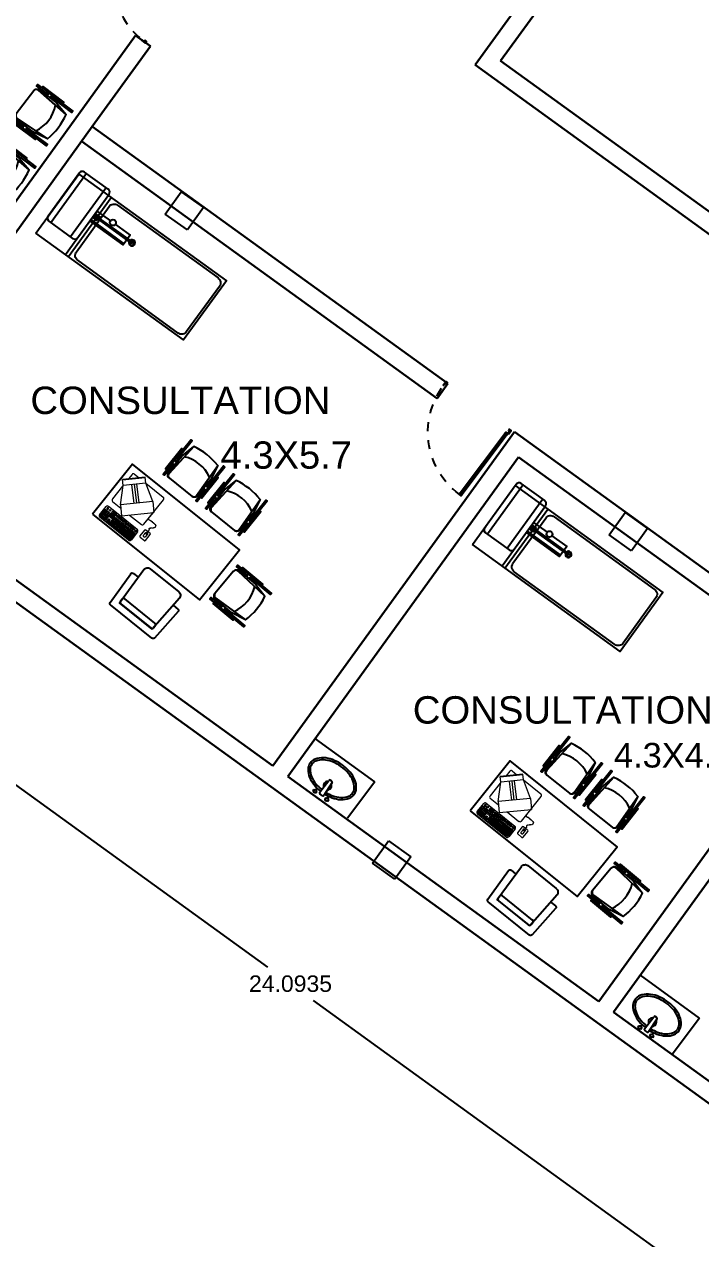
# Model space of a CAD drawing. Header units: metres. Extents: x 141303 to 146299, y 125960 to 127091.
# Drawn here: x 144845.45 to 144852.85, y 126079.54 to 126092.82 of the extents above; entities that cross this region are included whole.
import ezdxf

# ---------------------------------------------------------------- set-up
doc = ezdxf.new("R2010")
doc.units = ezdxf.units.M
doc.header["$MEASUREMENT"] = 0
doc.linetypes.add('C08_MUROS SERVICIOS$0$HIDDE100', pattern=[0.16, 0.1, -0.06])
for name, color, linetype in [('DIMENSION', 50, 'Continuous'), ('door', 12, 'Continuous'), ('FURNITURE', 6, 'Continuous')]:
    doc.layers.add(name, color=color, linetype=linetype)
for name, color, linetype, lineweight in [('LETTERING', 50, 'Continuous', 30), ('new column', 4, 'Continuous', 25), ('NVMI_WALL', 7, 'Continuous', 30)]:
    doc.layers.add(name, color=color, linetype=linetype, lineweight=lineweight)
doc.layers.get('0').off()
doc.styles.get("Standard").update_dxf_attribs({"font": 'arial.ttf'})
doc.dimstyles.get("Standard").update_dxf_attribs({"dimtxt": 0.18, "dimasz": 0.18, "dimexe": 0.18, "dimexo": 0.0625, "dimgap": 0.09, "dimtad": 0, "dimtih": 1, "dimtoh": 1, "dimdec": 4, "dimzin": 0, "dimdsep": 46, "dimtxsty": 'Standard', "dimcen": 0.09, "dimadec": 0, "dimazin": 0, "dimtfac": 1, "dimtdec": 4, "dimtofl": 0, "dimtmove": 0, "dimatfit": 3, "dimfxl": 1, "dimtolj": 1, "dimtzin": 0, "dimarcsym": 0})

# ---------------------------------------------------------------- blocks, each defined once
blk = doc.blocks.new('C08_MUROS SERVICIOS$0$DOOR 1.20')
at = {"linetype": 'C08_MUROS SERVICIOS$0$HIDDE100'}
blk.add_lwpolyline([(187.586, 86.339, -0.424767), (188.786, 87.579)], format="xyb", dxfattribs=at)
at = {"linetype": 'ByBlock'}
blk.add_lwpolyline([(188.826, 86.379), (188.826, 87.579), (188.786, 87.579), (188.786, 86.379), (188.826, 86.379)], dxfattribs=at)
for points in [[(188.826, 87.559), (188.786, 87.559), (188.786, 87.579), (188.826, 87.579)], [(188.821, 87.41), (188.791, 87.41), (188.791, 87.419), (188.821, 87.419)], [(188.796, 87.419), (188.816, 87.419), (188.816, 87.41), (188.796, 87.41)], [(188.791, 86.999), (188.821, 86.999), (188.821, 86.919), (188.791, 86.919)], [(188.821, 86.469), (188.791, 86.469), (188.791, 86.479), (188.821, 86.479)], [(188.796, 86.479), (188.816, 86.479), (188.816, 86.469), (188.796, 86.469)], [(188.826, 86.379), (188.786, 86.379), (188.786, 86.399), (188.826, 86.399)]]:
    blk.add_lwpolyline(points, close=True)
blk.add_lwpolyline([(188.821, 86.399), (188.821, 87.559), (188.791, 87.559), (188.791, 86.399)], close=True, dxfattribs=at)
for points in [[(187.576, 86.379), (187.576, 86.309), (187.606, 86.309), (187.606, 86.339), (187.586, 86.339), (187.586, 86.379), (187.576, 86.379)], [(188.836, 86.379), (188.836, 86.309), (188.806, 86.309), (188.806, 86.339), (188.826, 86.339), (188.826, 86.379), (188.836, 86.379)]]:
    blk.add_lwpolyline(points)
blk = doc.blocks.new('LAVAMANOS A-03')
at = {"layer": 'FURNITURE'}
for p, q in [((-0.092, -0.109), (-0.116, -0.109)), ((-0.085, -0.102), (-0.085, -0.078)), ((-0.085, -0.14), (-0.085, -0.116)), ((-0.054, -0.109), (-0.078, -0.109)), ((-0.023, -0.306), (-0.03, -0.127)), ((-0.018, -0.115), (0.018, -0.115)), ((0.03, -0.127), (0.023, -0.306)), ((0.052, -0.109), (0.076, -0.109)), ((0.083, -0.102), (0.083, -0.078)), ((0.083, -0.14), (0.083, -0.116)), ((0.09, -0.109), (0.114, -0.109)), ((-0.011, -0.318), (0.011, -0.318))]:
    blk.add_line(p, q, dxfattribs=at)
for centre in [(-0.085, -0.109), (0.083, -0.109)]:
    blk.add_circle(centre, 0.0192, dxfattribs=at)
for centre, radius, start, end in [((-0.018, -0.127), 0.012, 90, 180), ((0.018, -0.127), 0.012, 360, 90), ((-0.185, -0.345), 0.129, 146.6703, 180), ((-0.095, -0.404), 0.237, 122.2055, 146.6703), ((-0.095, -0.404), 0.213, 122.2055, 146.6703), ((-0.036, -0.498), 0.348, 104.6225, 122.2055), ((-0.036, -0.498), 0.324, 104.6225, 122.2055), ((0.003, -0.647), 0.502, 93.6665, 104.6225), ((0.003, -0.647), 0.478, 93.7445, 104.6225), ((0, -0.246), 0.048, 124.3259, 240.8236), ((0, -0.246), 0.048, 300.0921, 55.6741), ((0.003, -0.647), 0.478, 75.3775, 86.9266), ((0.003, -0.647), 0.502, 75.3775, 86.9724), ((0.042, -0.498), 0.324, 57.7945, 75.3775), ((0.042, -0.498), 0.348, 57.7945, 75.3775), ((0.101, -0.404), 0.213, 33.3297, 57.7945), ((0.101, -0.404), 0.237, 33.3297, 57.7945), ((0.191, -0.345), 0.129, 0, 33.3297), ((-0.185, -0.345), 0.129, 180, 213.3297), ((-0.095, -0.286), 0.237, 213.3297, 237.7945), ((-0.185, -0.345), 0.105, 146.6703, 180), ((-0.185, -0.345), 0.105, 180, 213.3297), ((-0.095, -0.286), 0.213, 213.3297, 237.7945), ((-0.011, -0.306), 0.012, 180, 270), ((0.011, -0.306), 0.012, 270, 0), ((0.101, -0.286), 0.213, 302.2055, 326.6703), ((0.101, -0.286), 0.237, 302.2055, 326.6703), ((0.191, -0.345), 0.105, 360, 33.3297), ((0.191, -0.345), 0.105, 326.6703, 0), ((0.191, -0.345), 0.129, 326.6703, 360), ((-0.036, -0.192), 0.348, 237.7945, 255.3775), ((-0.036, -0.192), 0.324, 237.7945, 255.3775), ((0.003, -0.043), 0.502, 255.3775, 270), ((0.003, -0.043), 0.478, 255.3775, 270), ((0.003, -0.043), 0.478, 270, 284.6225), ((0.003, -0.043), 0.502, 270, 284.6225), ((0.042, -0.192), 0.324, 284.6225, 302.2055), ((0.042, -0.192), 0.348, 284.6225, 302.2055)]:
    blk.add_arc(centre, radius, start, end, dxfattribs=at)
blk = doc.blocks.new('Escrit-Médico')
blk.add_lwpolyline([(203.56, 159.232), (202.06, 159.232), (202.06, 159.932), (203.56, 159.932)], close=True)
for points in [[(202.263, 158.659), (202.723, 158.659), (202.743, 159.109, 0.414214), (202.693, 159.159), (202.293, 159.159, 0.414214), (202.243, 159.109)], [(202.28, 158.728), (202.703, 158.728, -0.414214), (202.723, 158.708), (202.723, 158.679, -0.414214), (202.703, 158.659), (202.28, 158.659, -0.414214), (202.26, 158.679), (202.26, 158.708, -0.414214)]]:
    blk.add_lwpolyline(points, format="xyb", close=True)
blk.add_lwpolyline([(202.243, 159.005), (202.182, 159.005, 0.429831), (202.162, 158.984), (202.182, 158.598, 0.398767), (202.202, 158.579), (202.784, 158.579, 0.398767), (202.804, 158.598), (202.825, 158.984, 0.429831), (202.805, 159.005), (202.743, 159.005)], format="xyb")
blk = doc.blocks.new('iiijmjk')
at = {"layer": 'FURNITURE', "linetype": 'ByBlock'}
blk.add_line((110.967, -216.678), (111.144, -216.504), dxfattribs=at)
at = {"layer": 'FURNITURE', "lineweight": 5}
for p, q in [((111.189, -216.549), (111.012, -216.723)), ((111.013, -216.569), (111.013, -216.633)), ((111.032, -216.549), (111.098, -216.549)), ((111.189, -216.549), (111.144, -216.504)), ((111.376, -216.658), (111.189, -216.549)), ((111.19, -216.549), (111.435, -216.549)), ((111.455, -216.913), (111.455, -216.569)), ((111.012, -216.723), (110.967, -216.678)), ((111.23, -216.802), (111.081, -216.656)), ((111.249, -216.783), (111.1, -216.636)), ((111.269, -216.764), (111.12, -216.617)), ((111.376, -216.658), (111.123, -216.907)), ((111.376, -216.658), (111.461, -216.745)), ((111.123, -216.907), (111.012, -216.723)), ((111.013, -216.735), (111.013, -216.913)), ((111.207, -216.994), (111.461, -216.745)), ((111.455, -216.913), (111.455, -216.751)), ((111.032, -216.933), (111.148, -216.933)), ((111.032, -216.933), (111.148, -216.933)), ((111.123, -216.907), (111.207, -216.994)), ((111.269, -216.933), (111.435, -216.933)), ((111.501, -216.959), (111.501, -217.04)), ((111.57, -216.95), (111.511, -216.95)), ((111.526, -216.971), (111.526, -216.981)), ((111.549, -216.966), (111.531, -216.966)), ((111.538, -216.944), (111.538, -216.951)), ((111.538, -216.951), (111.54, -216.951)), ((111.54, -216.951), (111.54, -216.967)), ((111.54, -216.981), (111.54, -216.966)), ((111.554, -217.006), (111.554, -216.971)), ((111.58, -217.04), (111.58, -216.959)), ((111.011, -217.136), (111.011, -217.022)), ((111.03, -217.026), (111.03, -217.026)), ((111.03, -217.028), (111.03, -217.028)), ((111.031, -217.002), (111.165, -217.002)), ((111.037, -217.018), (111.037, -217.019)), ((111.037, -217.036), (111.037, -217.035)), ((111.039, -217.018), (111.039, -217.019)), ((111.039, -217.036), (111.039, -217.035)), ((111.047, -217.026), (111.047, -217.026)), ((111.047, -217.028), (111.047, -217.028)), ((111.165, -217.002), (111.433, -217.002)), ((111.165, -217.05), (111.165, -217.141)), ((111.165, -217.05), (111.441, -217.05)), ((111.169, -217.036), (111.169, -217.017)), ((111.169, -217.017), (111.243, -217.017)), ((111.169, -217.017), (111.169, -217.036)), ((111.243, -217.036), (111.169, -217.036)), ((111.172, -217.019), (111.186, -217.019)), ((111.172, -217.033), (111.172, -217.019)), ((111.186, -217.033), (111.172, -217.033)), ((111.186, -217.019), (111.186, -217.033)), ((111.189, -217.033), (111.189, -217.019)), ((111.189, -217.019), (111.204, -217.019)), ((111.204, -217.033), (111.189, -217.033)), ((111.204, -217.019), (111.204, -217.033)), ((111.208, -217.033), (111.208, -217.019)), ((111.208, -217.019), (111.222, -217.019)), ((111.222, -217.033), (111.208, -217.033)), ((111.222, -217.019), (111.222, -217.033)), ((111.226, -217.019), (111.241, -217.019)), ((111.226, -217.033), (111.226, -217.019)), ((111.241, -217.033), (111.226, -217.033)), ((111.241, -217.019), (111.241, -217.033)), ((111.243, -217.017), (111.243, -217.036)), ((111.441, -217.017), (111.441, -217.036)), ((111.441, -217.05), (111.441, -217.141)), ((111.453, -217.022), (111.453, -217.136)), ((111.511, -217.049), (111.57, -217.049)), ((111.554, -216.981), (111.526, -216.981)), ((111.536, -217.021), (111.539, -217.021)), ((111.433, -217.156), (111.031, -217.156)), ((111.441, -217.141), (111.165, -217.141))]:
    blk.add_line(p, q, dxfattribs=at)
for points in [[(111.455, -216.832), (111.456, -216.832), (111.456, -216.834), (111.459, -216.834), (111.459, -216.838), (111.462, -216.838), (111.462, -216.84), (111.463, -216.84), (111.463, -216.841), (111.463, -216.84), (111.48, -216.84), (111.48, -216.838), (111.482, -216.838), (111.482, -216.837), (111.483, -216.837), (111.483, -216.836), (111.485, -216.836), (111.485, -216.835), (111.511, -216.835), (111.511, -216.836), (111.529, -216.836), (111.529, -216.837), (111.539, -216.837), (111.539, -216.838), (111.555, -216.838), (111.555, -216.841), (111.555, -216.84), (111.562, -216.84), (111.562, -216.841), (111.564, -216.841), (111.564, -216.842), (111.566, -216.842), (111.566, -216.847), (111.567, -216.847), (111.567, -216.849), (111.568, -216.849), (111.568, -216.851), (111.569, -216.851), (111.569, -216.855), (111.57, -216.855), (111.57, -216.862), (111.571, -216.862), (111.571, -216.864), (111.57, -216.864), (111.57, -216.868), (111.569, -216.868), (111.569, -216.871), (111.568, -216.871), (111.568, -216.873), (111.567, -216.873), (111.567, -216.875), (111.563, -216.875), (111.563, -216.879), (111.562, -216.879), (111.562, -216.881), (111.561, -216.881), (111.561, -216.883), (111.559, -216.883), (111.559, -216.884), (111.557, -216.884), (111.557, -216.885), (111.555, -216.885), (111.555, -216.888), (111.554, -216.888), (111.554, -216.889), (111.55, -216.889), (111.55, -216.892), (111.548, -216.892), (111.548, -216.893), (111.546, -216.893), (111.546, -216.897), (111.544, -216.897), (111.544, -216.898), (111.542, -216.898), (111.542, -216.899), (111.541, -216.899), (111.541, -216.903), (111.538, -216.903), (111.538, -216.904), (111.537, -216.904), (111.537, -216.905), (111.536, -216.905), (111.536, -216.906), (111.535, -216.906), (111.535, -216.907), (111.534, -216.907), (111.534, -216.909), (111.533, -216.909), (111.533, -216.911), (111.532, -216.911), (111.532, -216.913), (111.531, -216.913), (111.531, -216.914), (111.53, -216.914), (111.53, -216.919), (111.531, -216.919), (111.531, -216.92), (111.532, -216.92), (111.532, -216.921), (111.534, -216.921), (111.534, -216.923), (111.535, -216.923), (111.535, -216.924), (111.536, -216.924), (111.536, -216.925), (111.537, -216.925), (111.537, -216.926), (111.538, -216.926), (111.538, -216.93), (111.539, -216.93), (111.539, -216.932), (111.541, -216.932), (111.541, -216.941), (111.539, -216.941), (111.539, -216.945), (111.538, -216.945), (111.538, -216.947), (111.537, -216.947)], [(111.022, -217.053), (111.037, -217.053), (111.037, -217.067), (111.022, -217.067), (111.022, -217.053), (111.022, -217.067)], [(111.022, -217.07), (111.037, -217.07), (111.037, -217.102), (111.022, -217.102), (111.022, -217.07), (111.022, -217.102)], [(111.022, -217.105), (111.037, -217.105), (111.037, -217.137), (111.022, -217.137), (111.022, -217.105), (111.022, -217.137)], [(111.041, -217.053), (111.055, -217.053), (111.055, -217.067), (111.041, -217.067), (111.041, -217.053), (111.041, -217.067)], [(111.041, -217.07), (111.055, -217.07), (111.055, -217.085), (111.041, -217.085), (111.041, -217.07), (111.041, -217.085)], [(111.041, -217.087), (111.055, -217.087), (111.055, -217.102), (111.041, -217.102), (111.041, -217.087), (111.041, -217.102)], [(111.041, -217.105), (111.055, -217.105), (111.055, -217.119), (111.041, -217.119), (111.041, -217.105), (111.041, -217.119)], [(111.059, -217.053), (111.074, -217.053), (111.074, -217.067), (111.059, -217.067), (111.059, -217.053), (111.059, -217.067)], [(111.059, -217.07), (111.074, -217.07), (111.074, -217.085), (111.059, -217.085), (111.059, -217.07), (111.059, -217.085)], [(111.059, -217.087), (111.074, -217.087), (111.074, -217.102), (111.059, -217.102), (111.059, -217.087), (111.059, -217.102)], [(111.059, -217.105), (111.074, -217.105), (111.074, -217.119), (111.059, -217.119), (111.059, -217.105), (111.059, -217.119)], [(111.078, -217.053), (111.092, -217.053), (111.092, -217.067), (111.078, -217.067), (111.078, -217.053), (111.078, -217.067)], [(111.078, -217.07), (111.092, -217.07), (111.092, -217.085), (111.078, -217.085), (111.078, -217.07), (111.078, -217.085)], [(111.078, -217.087), (111.092, -217.087), (111.092, -217.102), (111.078, -217.102), (111.078, -217.087), (111.078, -217.102)], [(111.078, -217.105), (111.092, -217.105), (111.092, -217.119), (111.078, -217.119), (111.078, -217.105), (111.078, -217.119)], [(111.103, -217.019), (111.117, -217.019), (111.117, -217.033), (111.103, -217.033), (111.103, -217.019), (111.103, -217.033)], [(111.103, -217.053), (111.117, -217.053), (111.117, -217.067), (111.103, -217.067), (111.103, -217.053), (111.103, -217.067)], [(111.103, -217.07), (111.117, -217.07), (111.117, -217.085), (111.103, -217.085), (111.103, -217.07), (111.103, -217.085)], [(111.121, -217.019), (111.135, -217.019), (111.135, -217.033), (111.121, -217.033), (111.121, -217.019), (111.121, -217.033)], [(111.121, -217.053), (111.135, -217.053), (111.135, -217.067), (111.121, -217.067), (111.121, -217.053), (111.121, -217.067)], [(111.121, -217.07), (111.135, -217.07), (111.135, -217.085), (111.121, -217.085), (111.121, -217.07), (111.121, -217.085)], [(111.121, -217.107), (111.135, -217.107), (111.135, -217.122), (111.121, -217.122), (111.121, -217.107), (111.121, -217.122)], [(111.139, -217.019), (111.154, -217.019), (111.154, -217.033), (111.139, -217.033), (111.139, -217.019), (111.139, -217.033)], [(111.139, -217.053), (111.154, -217.053), (111.154, -217.067), (111.139, -217.067), (111.139, -217.053), (111.139, -217.067)], [(111.139, -217.07), (111.154, -217.07), (111.154, -217.085), (111.139, -217.085), (111.139, -217.07), (111.139, -217.085)], [(111.167, -217.052), (111.2, -217.052), (111.2, -217.066), (111.167, -217.066), (111.167, -217.052), (111.167, -217.066)], [(111.167, -217.07), (111.189, -217.07), (111.189, -217.085), (111.182, -217.085), (111.182, -217.103), (111.167, -217.103), (111.167, -217.07), (111.167, -217.103)], [(111.167, -217.107), (111.211, -217.107), (111.211, -217.121), (111.167, -217.121), (111.167, -217.107), (111.167, -217.121)], [(111.178, -217.033), (111.172, -217.033), (111.172, -217.027)], [(111.186, -217.027), (111.186, -217.033), (111.18, -217.033)], [(111.185, -217.089), (111.2, -217.089), (111.2, -217.103), (111.185, -217.103), (111.185, -217.089), (111.185, -217.103)], [(111.196, -217.033), (111.189, -217.033), (111.189, -217.027)], [(111.193, -217.07), (111.207, -217.07), (111.207, -217.085), (111.193, -217.085), (111.193, -217.07), (111.193, -217.085)], [(111.204, -217.027), (111.204, -217.033), (111.197, -217.033)], [(111.204, -217.052), (111.218, -217.052), (111.218, -217.066), (111.204, -217.066), (111.204, -217.052), (111.204, -217.066)], [(111.204, -217.089), (111.218, -217.089), (111.218, -217.103), (111.204, -217.103), (111.204, -217.089), (111.204, -217.103)], [(111.211, -217.07), (111.225, -217.07), (111.225, -217.085), (111.211, -217.085), (111.211, -217.07), (111.211, -217.085)], [(111.215, -217.107), (111.229, -217.107), (111.229, -217.121), (111.215, -217.121), (111.215, -217.107), (111.215, -217.121)], [(111.222, -217.027), (111.222, -217.033), (111.216, -217.033)], [(111.222, -217.052), (111.237, -217.052), (111.237, -217.066), (111.222, -217.066), (111.222, -217.052), (111.222, -217.066)], [(111.222, -217.089), (111.237, -217.089), (111.237, -217.103), (111.222, -217.103), (111.222, -217.089), (111.222, -217.103)], [(111.229, -217.07), (111.244, -217.07), (111.244, -217.085), (111.229, -217.085), (111.229, -217.07), (111.229, -217.085)], [(111.233, -217.107), (111.248, -217.107), (111.248, -217.121), (111.233, -217.121), (111.233, -217.107), (111.233, -217.121)], [(111.241, -217.052), (111.255, -217.052), (111.255, -217.066), (111.241, -217.066), (111.241, -217.052), (111.241, -217.066)], [(111.241, -217.089), (111.255, -217.089), (111.255, -217.103), (111.241, -217.103), (111.241, -217.089), (111.241, -217.103)], [(111.248, -217.07), (111.262, -217.07), (111.262, -217.085), (111.248, -217.085), (111.248, -217.07), (111.248, -217.085)], [(111.25, -217.017), (111.323, -217.017), (111.323, -217.036), (111.25, -217.036), (111.25, -217.017), (111.25, -217.036)], [(111.252, -217.019), (111.266, -217.019), (111.266, -217.033), (111.252, -217.033), (111.252, -217.019), (111.252, -217.033)], [(111.252, -217.107), (111.266, -217.107), (111.266, -217.121), (111.252, -217.121), (111.252, -217.107), (111.252, -217.121)], [(111.259, -217.052), (111.273, -217.052), (111.273, -217.066), (111.259, -217.066), (111.259, -217.052), (111.259, -217.066)], [(111.259, -217.089), (111.273, -217.089), (111.273, -217.103), (111.259, -217.103), (111.259, -217.089), (111.259, -217.103)], [(111.266, -217.07), (111.281, -217.07), (111.281, -217.085), (111.266, -217.085), (111.266, -217.07), (111.266, -217.085)], [(111.27, -217.019), (111.285, -217.019), (111.285, -217.033), (111.27, -217.033), (111.27, -217.019), (111.27, -217.033)], [(111.27, -217.107), (111.285, -217.107), (111.285, -217.121), (111.27, -217.121), (111.27, -217.107), (111.27, -217.121)], [(111.277, -217.052), (111.292, -217.052), (111.292, -217.066), (111.277, -217.066), (111.277, -217.052), (111.277, -217.066)], [(111.277, -217.089), (111.292, -217.089), (111.292, -217.103), (111.277, -217.103), (111.277, -217.089), (111.277, -217.103)], [(111.285, -217.07), (111.299, -217.07), (111.299, -217.085), (111.285, -217.085), (111.285, -217.07), (111.285, -217.085)], [(111.289, -217.019), (111.303, -217.019), (111.303, -217.033), (111.289, -217.033), (111.289, -217.019), (111.289, -217.033)], [(111.289, -217.107), (111.303, -217.107), (111.303, -217.121), (111.289, -217.121), (111.289, -217.107), (111.289, -217.121)], [(111.296, -217.052), (111.31, -217.052), (111.31, -217.066), (111.296, -217.066), (111.296, -217.052), (111.296, -217.066)], [(111.296, -217.089), (111.31, -217.089), (111.31, -217.103), (111.296, -217.103), (111.296, -217.089), (111.296, -217.103)], [(111.303, -217.07), (111.317, -217.07), (111.317, -217.085), (111.303, -217.085), (111.303, -217.07), (111.303, -217.085)], [(111.307, -217.019), (111.321, -217.019), (111.321, -217.033), (111.307, -217.033), (111.307, -217.019), (111.307, -217.033)], [(111.307, -217.107), (111.321, -217.107), (111.321, -217.121), (111.307, -217.121), (111.307, -217.107), (111.307, -217.121)], [(111.314, -217.052), (111.329, -217.052), (111.329, -217.066), (111.314, -217.066), (111.314, -217.052), (111.314, -217.066)], [(111.314, -217.089), (111.329, -217.089), (111.329, -217.103), (111.314, -217.103), (111.314, -217.089), (111.314, -217.103)], [(111.321, -217.07), (111.336, -217.07), (111.336, -217.085), (111.321, -217.085), (111.321, -217.07), (111.321, -217.085)], [(111.325, -217.107), (111.34, -217.107), (111.34, -217.121), (111.325, -217.121), (111.325, -217.107), (111.325, -217.121)], [(111.331, -217.017), (111.404, -217.017), (111.404, -217.036), (111.331, -217.036), (111.331, -217.017), (111.331, -217.036)], [(111.332, -217.019), (111.347, -217.019), (111.347, -217.033), (111.332, -217.033), (111.332, -217.019), (111.332, -217.033)], [(111.332, -217.089), (111.347, -217.089), (111.347, -217.103), (111.332, -217.103), (111.332, -217.089), (111.332, -217.103)], [(111.332, -217.052), (111.347, -217.052), (111.347, -217.066), (111.332, -217.066), (111.332, -217.052), (111.332, -217.066)], [(111.34, -217.07), (111.354, -217.07), (111.354, -217.085), (111.34, -217.085), (111.34, -217.07), (111.34, -217.085)], [(111.344, -217.107), (111.358, -217.107), (111.358, -217.121), (111.344, -217.121), (111.344, -217.107), (111.344, -217.121)], [(111.351, -217.019), (111.365, -217.019), (111.365, -217.033), (111.351, -217.033), (111.351, -217.019), (111.351, -217.033)], [(111.351, -217.052), (111.365, -217.052), (111.365, -217.066), (111.351, -217.066), (111.351, -217.052), (111.351, -217.066)], [(111.351, -217.089), (111.365, -217.089), (111.365, -217.103), (111.351, -217.103), (111.351, -217.089), (111.351, -217.103)], [(111.358, -217.07), (111.372, -217.07), (111.372, -217.085), (111.358, -217.085), (111.358, -217.07), (111.358, -217.085)], [(111.362, -217.107), (111.376, -217.107), (111.376, -217.121), (111.362, -217.121), (111.362, -217.107), (111.362, -217.121)], [(111.369, -217.019), (111.384, -217.019), (111.384, -217.033), (111.369, -217.033), (111.369, -217.019), (111.369, -217.033)], [(111.369, -217.052), (111.384, -217.052), (111.384, -217.066), (111.369, -217.066), (111.369, -217.052), (111.369, -217.066)], [(111.369, -217.089), (111.384, -217.089), (111.384, -217.103), (111.369, -217.103), (111.369, -217.089), (111.369, -217.103)], [(111.376, -217.07), (111.391, -217.07), (111.391, -217.085), (111.376, -217.085), (111.376, -217.07), (111.376, -217.085)], [(111.38, -217.107), (111.395, -217.107), (111.395, -217.121), (111.38, -217.121), (111.38, -217.107), (111.38, -217.121)], [(111.388, -217.019), (111.402, -217.019), (111.402, -217.033), (111.388, -217.033), (111.388, -217.019), (111.388, -217.033)], [(111.388, -217.052), (111.402, -217.052), (111.402, -217.066), (111.388, -217.066), (111.388, -217.052), (111.388, -217.066)], [(111.388, -217.089), (111.402, -217.089), (111.402, -217.103), (111.388, -217.103), (111.388, -217.089), (111.388, -217.103)], [(111.395, -217.07), (111.409, -217.07), (111.409, -217.085), (111.395, -217.085), (111.395, -217.07), (111.395, -217.085)], [(111.399, -217.107), (111.413, -217.107), (111.413, -217.121), (111.399, -217.121), (111.399, -217.107), (111.399, -217.121)], [(111.406, -217.052), (111.42, -217.052), (111.42, -217.066), (111.406, -217.066), (111.406, -217.052), (111.406, -217.066)], [(111.406, -217.089), (111.42, -217.089), (111.42, -217.103), (111.406, -217.103), (111.406, -217.089), (111.406, -217.103)], [(111.413, -217.07), (111.439, -217.07), (111.439, -217.085), (111.413, -217.085), (111.413, -217.07), (111.413, -217.085)], [(111.417, -217.107), (111.439, -217.107), (111.439, -217.121), (111.417, -217.121), (111.417, -217.107), (111.417, -217.121)], [(111.422, -217.017), (111.441, -217.017), (111.441, -217.036), (111.422, -217.036), (111.422, -217.017), (111.422, -217.036)], [(111.424, -217.019), (111.439, -217.019), (111.439, -217.033), (111.424, -217.033), (111.424, -217.019), (111.424, -217.033)], [(111.424, -217.052), (111.439, -217.052), (111.439, -217.066), (111.424, -217.066), (111.424, -217.052), (111.424, -217.066)], [(111.424, -217.089), (111.439, -217.089), (111.439, -217.103), (111.424, -217.103), (111.424, -217.089), (111.424, -217.103)], [(111.041, -217.123), (111.055, -217.123), (111.055, -217.137), (111.041, -217.137), (111.041, -217.123), (111.041, -217.137)], [(111.059, -217.123), (111.092, -217.123), (111.092, -217.137), (111.059, -217.137), (111.059, -217.123), (111.059, -217.137)], [(111.103, -217.125), (111.117, -217.125), (111.117, -217.139), (111.103, -217.139), (111.103, -217.125), (111.103, -217.139)], [(111.121, -217.125), (111.135, -217.125), (111.135, -217.139), (111.121, -217.139), (111.121, -217.125), (111.121, -217.139)], [(111.139, -217.125), (111.154, -217.125), (111.154, -217.139), (111.139, -217.139), (111.139, -217.125), (111.139, -217.139)], [(111.167, -217.125), (111.189, -217.125), (111.189, -217.139), (111.167, -217.139), (111.167, -217.125), (111.167, -217.139)], [(111.193, -217.125), (111.214, -217.125), (111.214, -217.139), (111.193, -217.139), (111.193, -217.125), (111.193, -217.139)], [(111.218, -217.125), (111.24, -217.125), (111.24, -217.139), (111.218, -217.139), (111.218, -217.125), (111.218, -217.139)], [(111.244, -217.125), (111.265, -217.125), (111.265, -217.139), (111.244, -217.139), (111.244, -217.125), (111.244, -217.139)], [(111.269, -217.125), (111.362, -217.125), (111.362, -217.139), (111.269, -217.139), (111.269, -217.125), (111.269, -217.139)], [(111.366, -217.125), (111.388, -217.125), (111.388, -217.139), (111.366, -217.139), (111.366, -217.125), (111.366, -217.139)], [(111.392, -217.125), (111.413, -217.125), (111.413, -217.139), (111.392, -217.139), (111.392, -217.125), (111.392, -217.139)], [(111.417, -217.125), (111.439, -217.125), (111.439, -217.139), (111.417, -217.139), (111.417, -217.125), (111.417, -217.139)]]:
    blk.add_lwpolyline(points, dxfattribs=at)
for points in [[(111.02, -217.05), (111.095, -217.05), (111.095, -217.141), (111.02, -217.141)], [(111.099, -217.017), (111.099, -217.036), (111.157, -217.036), (111.157, -217.017)], [(111.157, -217.05), (111.099, -217.05), (111.099, -217.141), (111.157, -217.141)]]:
    blk.add_lwpolyline(points, close=True, dxfattribs=at)
for centre, radius in [((111.038, -217.027), 0.0049), ((111.07, -217.027), 0.00979), ((111.07, -217.027), 0.00751)]:
    blk.add_circle(centre, radius, dxfattribs=at)
for centre, radius, start, end in [((111.032, -216.569), 0.0196, 90, 180), ((111.435, -216.569), 0.0196, 0, 90), ((111.032, -216.913), 0.0196, 180, 270), ((111.435, -216.913), 0.0196, 270, 360), ((111.511, -216.959), 0.0098, 90, 180), ((111.531, -216.971), 0.00499, 90, 180), ((111.549, -216.971), 0.00499, 360, 90), ((111.57, -216.959), 0.0098, 0, 90), ((111.031, -217.022), 0.0196, 90, 180), ((111.038, -217.027), 0.00979, 102.8435, 167.1565), ((111.03, -217.025), 0.00098, 167.1565, 270), ((111.03, -217.029), 0.00098, 90, 192.8435), ((111.038, -217.027), 0.00979, 192.8435, 257.1565), ((111.03, -217.025), 0.00098, 270, 346.6514), ((111.03, -217.029), 0.00098, 13.3486, 90), ((111.038, -217.027), 0.00751, 103.3486, 166.6514), ((111.038, -217.027), 0.00751, 193.3486, 256.6514), ((111.036, -217.018), 0.00098, 0, 102.8435), ((111.036, -217.036), 0.00098, 257.1565, 0), ((111.036, -217.019), 0.00098, 283.3486, 0), ((111.036, -217.035), 0.00098, 0, 76.6514), ((111.04, -217.018), 0.00098, 77.1565, 180), ((111.04, -217.019), 0.00098, 180, 256.6514), ((111.04, -217.035), 0.00098, 103.3486, 180), ((111.04, -217.036), 0.00098, 180, 282.8435), ((111.038, -217.027), 0.00979, 12.8435, 77.1565), ((111.038, -217.027), 0.00751, 13.3486, 76.6514), ((111.038, -217.027), 0.00979, 282.8435, 347.1565), ((111.038, -217.027), 0.00751, 283.3486, 346.6514), ((111.047, -217.025), 0.00098, 193.3486, 270), ((111.047, -217.029), 0.00098, 90, 166.6514), ((111.047, -217.025), 0.00098, 270, 12.8435), ((111.047, -217.029), 0.00098, 347.1565, 90), ((111.433, -217.022), 0.0196, 0, 90), ((111.511, -217.04), 0.0098, 180, 270), ((111.431, -216.996), 0.0962, 351.7977, 8.9506), ((111.536, -217.011), 0.0098, 171.7977, 238.6552), ((111.536, -217.011), 0.00998, 238.6552, 270), ((111.539, -217.006), 0.015, 270, 0), ((111.57, -217.04), 0.0098, 270, 0), ((111.031, -217.136), 0.0196, 180, 270), ((111.433, -217.136), 0.0196, 270, 0)]:
    blk.add_arc(centre, radius, start, end, dxfattribs=at)
blk = doc.blocks.new('18140101')
for p, q in [((-0.475, -0.068), (-0.483, -0.068)), ((-0.068, -0.068), (-0.059, -0.068))]:
    blk.add_line(p, q)
for points in [[(-0.492, -0.076), (-0.492, -0.208), (-0.51, -0.208), (-0.51, 0.276), (-0.492, 0.276), (-0.492, 0.012, 0.414214), (-0.483, 0.003), (-0.475, 0.003)], [(-0.068, 0.003), (-0.059, 0.003, 0.414214), (-0.051, 0.012), (-0.051, 0.276), (-0.033, 0.276), (-0.033, -0.208), (-0.051, -0.208), (-0.051, -0.076)], [(-0.43, -0.2, -0.414214), (-0.475, -0.156), (-0.475, 0.074), (-0.439, 0.239), (-0.465, -0.161, 0.392815), (-0.43, -0.2), (-0.112, -0.2, 0.392815), (-0.078, -0.161), (-0.104, 0.239), (-0.068, 0.074), (-0.068, -0.156, -0.414214), (-0.112, -0.2)], [(-0.51, 0.012, 0.414214), (-0.483, -0.015), (-0.475, -0.015)], [(-0.068, -0.015), (-0.059, -0.015, 0.414214), (-0.033, 0.012, 0.414214)], [(-0.475, -0.05), (-0.483, -0.05, 0.414214), (-0.51, -0.076, 0.414214)], [(-0.033, -0.076, 0.414214), (-0.059, -0.05), (-0.068, -0.05)]]:
    blk.add_lwpolyline(points, format="xyb")
for points in [[(-0.51, 0.138), (-0.528, 0.138), (-0.528, -0.147), (-0.51, -0.147)], [(-0.033, 0.138), (-0.015, 0.138), (-0.015, -0.147), (-0.033, -0.147)]]:
    blk.add_lwpolyline(points)
for centre, radius, start, end in [((-0.271, -0.445), 0.704, 76.2765, 103.7235), ((-0.272, -0.28), 0.406, 64.1271, 115.8575), ((-0.483, -0.076), 0.00883, 90, 180), ((-0.059, -0.076), 0.00883, 0, 90)]:
    blk.add_arc(centre, radius, start, end)
blk = doc.blocks.new('31300302')
for p, q in [((-0.2, 0.25), (-0.2, -0.25)), ((0, 0.25), (0, -0.25)), ((0.05, 0.05), (0.1875, 0.05)), ((0.05, 0.025), (0.1, 0.025)), ((0.05, 0.0125), (0.4375, 0.0125)), ((0.05, 0), (0.4375, 0)), ((0.1, 0.025), (0.1, 0.0125)), ((0.1, 0), (0.1, -0.0125)), ((0.4375, 0), (0.4375, 0.0125)), ((0.1, -0.0125), (0.05, -0.0125)), ((0.05, -0.0375), (0.3875, -0.0375))]:
    blk.add_line(p, q)
blk.add_lwpolyline([(-0.22, -0.25, -0.414214), (-0.25, -0.22, 0.414214), (-0.22, -0.25), (0.02, -0.25, 0.414214), (0.05, -0.22), (0.05, 0.22, 0.414214), (0.02, 0.25), (-0.22, 0.25, 0.414214), (-0.25, 0.22), (-0.25, -0.22), (-0.25, -0.2)], format="xyb")
blk.add_lwpolyline([(0.2375, 0.05), (0.3875, 0.05), (0.3875, -0.05), (0.05, -0.05)])
blk.add_circle((0.2125, 0.05), 0.025)
for centre, radius, start, end in [((0.4373, 0.0063), 0.0254, 194.3436, 165.82002), ((0.4369, 0.0059), 0.0188, 198.25687, 159.49032)]:
    blk.add_arc(centre, radius, start, end)
blk = doc.blocks.new('36211454')
for p, q in [((1.17, 0), (1.17, -0.6)), ((1.2, 0), (1.2, -0.6))]:
    blk.add_line(p, q)
blk.add_lwpolyline([(1.5, 0), (1.5, -0.6), (0, -0.6), (0, 0)], close=True)
blk.add_lwpolyline([(0.07, -0.58, -0.414214), (0.02, -0.53), (0.02, -0.07, -0.414214), (0.07, -0.02), (1.09, -0.02, -0.414214), (1.14, -0.07), (1.14, -0.53, -0.414214), (1.09, -0.58)], format="xyb", close=True)
blk = doc.blocks.new('*D84')
at = {"layer": 'Defpoints', "color": 0, "transparency": 16777216}
for p in [(144856.217, 126113.791), (144838.221, 126091.661), (144839.555, 126090.699)]:
    blk.add_point(p, dxfattribs=at)
at = {"layer": 'DIMENSION', "color": 0, "lineweight": -2, "transparency": 16777216}
for p, q in [((144856.166, 126113.827), (144854.736, 126114.859)), ((144854.777, 126114.607), (144846.683, 126103.389)), ((144838.326, 126091.807), (144846.42, 126103.026)), ((144839.504, 126090.735), (144838.075, 126091.767))]:
    blk.add_line(p, q, dxfattribs=at)
at = {"layer": 'DIMENSION', "color": 0, "transparency": 16777216}
for points in [[(144854.753, 126114.625), (144854.801, 126114.59), (144854.882, 126114.753)], [(144838.302, 126091.825), (144838.351, 126091.79), (144838.221, 126091.661)]]:
    blk.add_solid(points, dxfattribs=at)
at = {"layer": 'DIMENSION', "color": 0, "transparency": 16777216, "insert": (144846.552, 126103.207), "char_height": 0.18, "attachment_point": 5}
blk.add_mtext('\\A1;28.4754', dxfattribs=at)
blk = doc.blocks.new('*D87')
at = {"layer": 'Defpoints', "color": 0, "transparency": 16777216}
for p in [(144839.555, 126090.699), (144859.078, 126076.579), (144858.127, 126075.265)]:
    blk.add_point(p, dxfattribs=at)
at = {"layer": 'DIMENSION', "color": 0, "lineweight": -2, "transparency": 16777216}
for p, q in [((144839.518, 126090.648), (144838.499, 126089.239)), ((144838.75, 126089.279), (144848.114, 126082.507)), ((144857.981, 126075.37), (144848.617, 126082.143)), ((144859.041, 126076.529), (144858.022, 126075.119))]:
    blk.add_line(p, q, dxfattribs=at)
at = {"layer": 'DIMENSION', "color": 0, "transparency": 16777216}
for points in [[(144838.768, 126089.303), (144838.733, 126089.255), (144838.604, 126089.385)], [(144857.999, 126075.395), (144857.964, 126075.346), (144858.127, 126075.265)]]:
    blk.add_solid(points, dxfattribs=at)
at = {"layer": 'DIMENSION', "color": 0, "transparency": 16777216, "insert": (144848.366, 126082.325), "char_height": 0.18, "attachment_point": 5}
blk.add_mtext('\\A1;24.0935', dxfattribs=at)

msp = doc.modelspace()

# ---------------------------------------------------------------- linework, layer by layer
at = {"layer": 'FURNITURE'}
for p, q in [((144849.28773, 126084.53489), (144848.64048, 126085.00508)), ((144849.28773, 126084.53489), (144848.9881, 126084.13674)), ((144852.19537, 126082.41913), (144851.9015, 126082.0146)), ((144852.84261, 126081.94894), (144852.19537, 126082.41913)), ((144852.84261, 126081.94894), (144852.54299, 126081.55079))]:
    msp.add_line(p, q, dxfattribs=at)
at = {"layer": 'new column'}
for p, q in [((144846.99493, 126090.74611), (144847.16887, 126090.99054)), ((144847.16887, 126090.99054), (144847.4133, 126090.8166)), ((144847.23936, 126090.57217), (144846.99493, 126090.74611)), ((144847.4133, 126090.8166), (144847.23936, 126090.57217)), ((144851.8535, 126087.23571), (144852.02744, 126087.48013)), ((144852.02744, 126087.48013), (144852.27187, 126087.30619)), ((144852.27187, 126087.30619), (144852.09793, 126087.06177)), ((144852.09793, 126087.06177), (144851.8535, 126087.23571)), ((144849.26396, 126083.64507), (144849.4379, 126083.8895)), ((144849.4379, 126083.8895), (144849.68233, 126083.71556)), ((144849.68233, 126083.71556), (144849.50839, 126083.47113)), ((144849.50839, 126083.47113), (144849.26396, 126083.64507))]:
    msp.add_line(p, q, dxfattribs=at)
at = {"layer": 'NVMI_WALL'}
for p, q in [((144850.38605, 126092.37769), (144855.8682, 126099.95993)), ((144850.66531, 126092.42258), (144856.03027, 126099.84274)), ((144843.39262, 126088.16674), (144846.67022, 126092.69993)), ((144846.19718, 126091.70433), (144846.8323, 126092.58274)), ((144846.8323, 126092.58274), (144846.67022, 126092.69993)), ((144850.38605, 126092.37769), (144859.03955, 126086.12098)), ((144850.66531, 126092.42258), (144859.15674, 126086.28306)), ((144843.55469, 126088.04956), (144846.19718, 126091.70433)), ((144846.19718, 126091.70433), (144850.08696, 126088.89192)), ((144846.08, 126091.54226), (144847.13348, 126090.78056)), ((144846.08, 126091.54226), (144849.96978, 126088.72985)), ((144839.55072, 126090.69773), (144859.07765, 126076.57926)), ((144849.96978, 126088.72985), (144850.08696, 126088.89192)), ((144848.1738, 126084.70983), (144850.81629, 126088.3646)), ((144850.81629, 126088.3646), (144853.65259, 126086.31388)), ((144848.33588, 126084.59264), (144850.86118, 126088.08534)), ((144850.86118, 126088.08534), (144853.5354, 126086.15181)), ((144843.55469, 126088.04956), (144848.1738, 126084.70983)), ((144851.73943, 126082.13179), (144854.38192, 126085.78656)), ((144851.9015, 126082.0146), (144854.42681, 126085.5073)), ((144848.33588, 126084.59264), (144851.73943, 126082.13179)), ((144851.9015, 126082.0146), (144854.65676, 126080.02248))]:
    msp.add_line(p, q, dxfattribs=at)

# ---------------------------------------------------------------- block references
at = {"layer": 'door', "yscale": 0.7088458887546228, "zscale": 0.7088458887546228}
for p, xscale, rotation in [((144810.60516, 125950.79368), 0.7088458887546228, 50.98393740024878), ((144780.31967, 126217.59127), -0.708845888754623, 143.1670398198667)]:
    msp.add_blockref('C08_MUROS SERVICIOS$0$DOOR 1.20', p, dxfattribs=dict(at, xscale=xscale, rotation=rotation))
at = {"layer": 'FURNITURE', "lineweight": 5}
for name, p, rotation in [('18140101', (144845.45484, 126091.63267), 232.7066769525115), ('18140101', (144845.05034, 126091.02554), 232.7066769525115), ('18140101', (144847.50054, 126087.74286), 321.2654108759222), ('iiijmjk', (144895.5466, 126326.29544), 321.2654111403551), ('18140101', (144847.96475, 126087.3705), 321.2654108759222), ('18140101', (144847.62184, 126086.37943), 230.3908414149516), ('18140101', (144851.63289, 126084.49507), 321.2654108759222), ('iiijmjk', (144899.67895, 126323.04765), 321.2654111403551), ('18140101', (144852.0971, 126084.12271), 321.2654108759222), ('18140101', (144851.75419, 126083.13164), 230.3908414149516)]:
    msp.add_blockref(name, p, dxfattribs=dict(at, rotation=rotation))
at = {"layer": 'FURNITURE', "lineweight": 5, "xscale": 1.329681331538251, "yscale": 1.329681331538251, "zscale": 1.329681331538251}
for name, p, rotation in [('36211454', (144847.19611, 126089.3687), 144.0988469662367), ('31300302', (144846.1549, 126090.76487), 324.0988469633492), ('31300302', (144850.932, 126087.35698), 324.0988469633492), ('36211454', (144851.9732, 126085.96081), 144.0988469662367)]:
    msp.add_blockref(name, p, dxfattribs=dict(at, rotation=rotation))
at = {"layer": 'FURNITURE', "lineweight": 5, "xscale": -1, "rotation": 321.265411140355}
for p in [(144905.35339, 125835.88492), (144909.48574, 125832.63713)]:
    msp.add_blockref('Escrit-Médico', p, dxfattribs=at)
at = {"layer": 'FURNITURE', "lineweight": 0, "extrusion": (1.27391e-23, -2.14301e-23, -1), "xscale": -0.9327357440957136, "yscale": 0.9327357440957134, "zscale": 0.932735744095713, "rotation": 215.2131791720315}
for p in [(-144848.63892, 126084.30461), (-144852.19381, 126081.71866)]:
    msp.add_blockref('LAVAMANOS A-03', p, dxfattribs=at)

# ---------------------------------------------------------------- texts
at = {"layer": 'LETTERING', "attachment_point": 1}
for s, width, gutter_width, insert, char_height in [('CONSULTATION ', 11.0848349, 1.5, (144845.51944, 126088.85853), 0.3), ('4.3X5.7', 1.2379296, 1.49291, (144847.6007, 126088.25912), 0.298582), ('CONSULTATION ', 11.0848349, 1.5, (144849.70383, 126085.47123), 0.3), ('4.3X4.2', 1.2652149, 1.34726, (144851.90534, 126084.96043), 0.269452)]:
    msp.add_mtext_dynamic_manual_height_columns(s, width=width, gutter_width=gutter_width, heights=[0], dxfattribs=dict(at, insert=insert, char_height=char_height))

# ---------------------------------------------------------------- dimensions: what is measured, and where the dimension line sits
at = {"layer": 'DIMENSION'}
for p1, p2, distance, picture, middle in [((144856.2165, 126113.79086), (144839.55497, 126090.69884), -1.64506, '*D84', (144846.55168, 126103.20741)), ((144839.55497, 126090.69884), (144859.07765, 126076.57926), -1.62197, '*D87', (144848.36579, 126082.32479))]:
    dim = msp.add_aligned_dim(p1=p1, p2=p2, distance=distance, dimstyle='Standard', dxfattribs=at)
    dim.commit()
    dim.dimension.update_dxf_attribs({"geometry": picture, "text_midpoint": middle})

doc.saveas('drawing.dxf')
